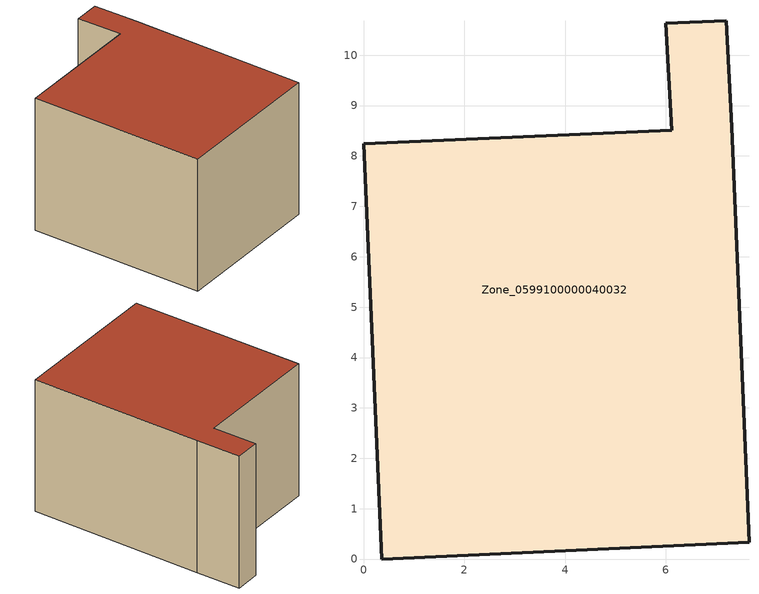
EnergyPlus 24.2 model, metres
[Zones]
Zone_0599100000040032
 floor ground (C_G): 7.2,10.68 7.31,8.57 7.65,0.34 0.36,0 0,8.24 6.12,8.51 6,10.63 z0
 wall outside (C_F): 0.36,0 7.65,0.34 7.31,8.57 7.2,10.68 6,10.63 6.12,8.51 0,8.24 0.36,0 z0:6.45
 roof outside (C_R): 7.31,8.57 7.2,10.68 6,10.63 6.12,8.51 0,8.24 0.36,0 7.65,0.34 z6.45
[BUILDING]
Pand.0599100000040032: North Axis=0; Terrain=City; Loads Convergence Tolerance Value=0.04; Temperature Convergence Tolerance Value=0.4; Solar Distribution=FullExterior; Maximum Number of Warmup Days=25; Minimum Number of Warmup Days=1
[Site:Location]
Rotterdam.The.Hague.AP_ZH_NLD Design_Conditions: Latitude=51.96; Longitude=4.45; Time Zone=1; Elevation=-4.5
[SITE:GROUNDTEMPERATURE:BUILDINGSURFACE]
18, 18, 18, 18, 18, 18, 18, 18, 18, 18, 18, 18
[MATERIAL] Thermal Absorptance=0.9; Solar Absorptance=0.7; Visible Absorptance=0.7
Name | Roughness | Thickness | Conductivity | Density | Specific Heat
G.TC.1946 | MediumSmooth | 0.15 | 1 | 540 | 1210
F.TC.1946 | Rough | 0.3 | 0.857143 | 1920 | 840
R.TC.1946 | MediumRough | 0.2 | 0.909091 | 1500 | 1000
[CONSTRUCTION]
C_G: G.TC.1946
C_F: F.TC.1946
C_R: R.TC.1946
[ZONE]
Zone_0599100000040032: Type=1; Multiplier=1; Ceiling Height=Autocalculate; Volume=Autocalculate; Floor Area=autocalculate; Part of Total Floor Area=Yes
[ZONEINFILTRATION:DESIGNFLOWRATE]
Infil_Zone_0599100000040032: Zone or ZoneList or Space or SpaceList=Zone_0599100000040032; Schedule=AlwaysOn; Design Flow Rate Calculation Method=Flow/Area; Flow Rate per Floor Area=0.003; Constant Term Coefficient=1; Temperature Term Coefficient=0; Velocity Term Coefficient=0; Velocity Squared Term Coefficient=0
[HVACTEMPLATE:ZONE:IDEALLOADSAIRSYSTEM]
Zone_0599100000040032: Maximum Heating Supply Air Temperature=50; Minimum Cooling Supply Air Temperature=13; Maximum Heating Supply Air Humidity Ratio=0.0156; Minimum Cooling Supply Air Humidity Ratio=0.0077; Heating Limit=NoLimit; Cooling Limit=NoLimit; Dehumidification Control Type=ConstantSensibleHeatRatio; Cooling Sensible Heat Ratio=0.7; Dehumidification Setpoint=60; Humidification Control Type=None; Humidification Setpoint=30; Outdoor Air Method=None; Outdoor Air Flow Rate per Person=0.00944; Outdoor Air Flow Rate per Zone Floor Area=0; Outdoor Air Flow Rate per Zone=0; Demand Controlled Ventilation Type=None; Outdoor Air Economizer Type=NoEconomizer; Heat Recovery Type=None; Sensible Heat Recovery Effectiveness=0.7; Latent Heat Recovery Effectiveness=0.65
[ZONECONTROL:THERMOSTAT]
ThermostatControl_Zone_0599100000040032: Zone or ZoneList=Zone_0599100000040032; Control Type Schedule=DualSetpointControlType; Control 1=Thermostat_Zone_0599100000040032; Temperature Difference Between Cutout And Setpoint=0
[THERMOSTATSETPOINT:DUALSETPOINT]
Thermostat_Zone_0599100000040032: Heating Setpoint Temperature Schedule=HeatingSetpoint_Zone_0599100000040032; Cooling Setpoint Temperature Schedule=CoolingSetpoint_Zone_0599100000040032
[SCHEDULE:COMPACT]
HeatingSetpoint_Zone_0599100000040032: Through: 12/31, For: AllDays, Until: 24:00, 21
CoolingSetpoint_Zone_0599100000040032: Through: 12/31, For: AllDays, Until: 24:00, 24
DualSetpointControlType: Through: 12/31, For: AllDays, Until: 24:00, 4
AlwaysOn: Through: 12/31, For: AllDays, Until: 24:00, 1
